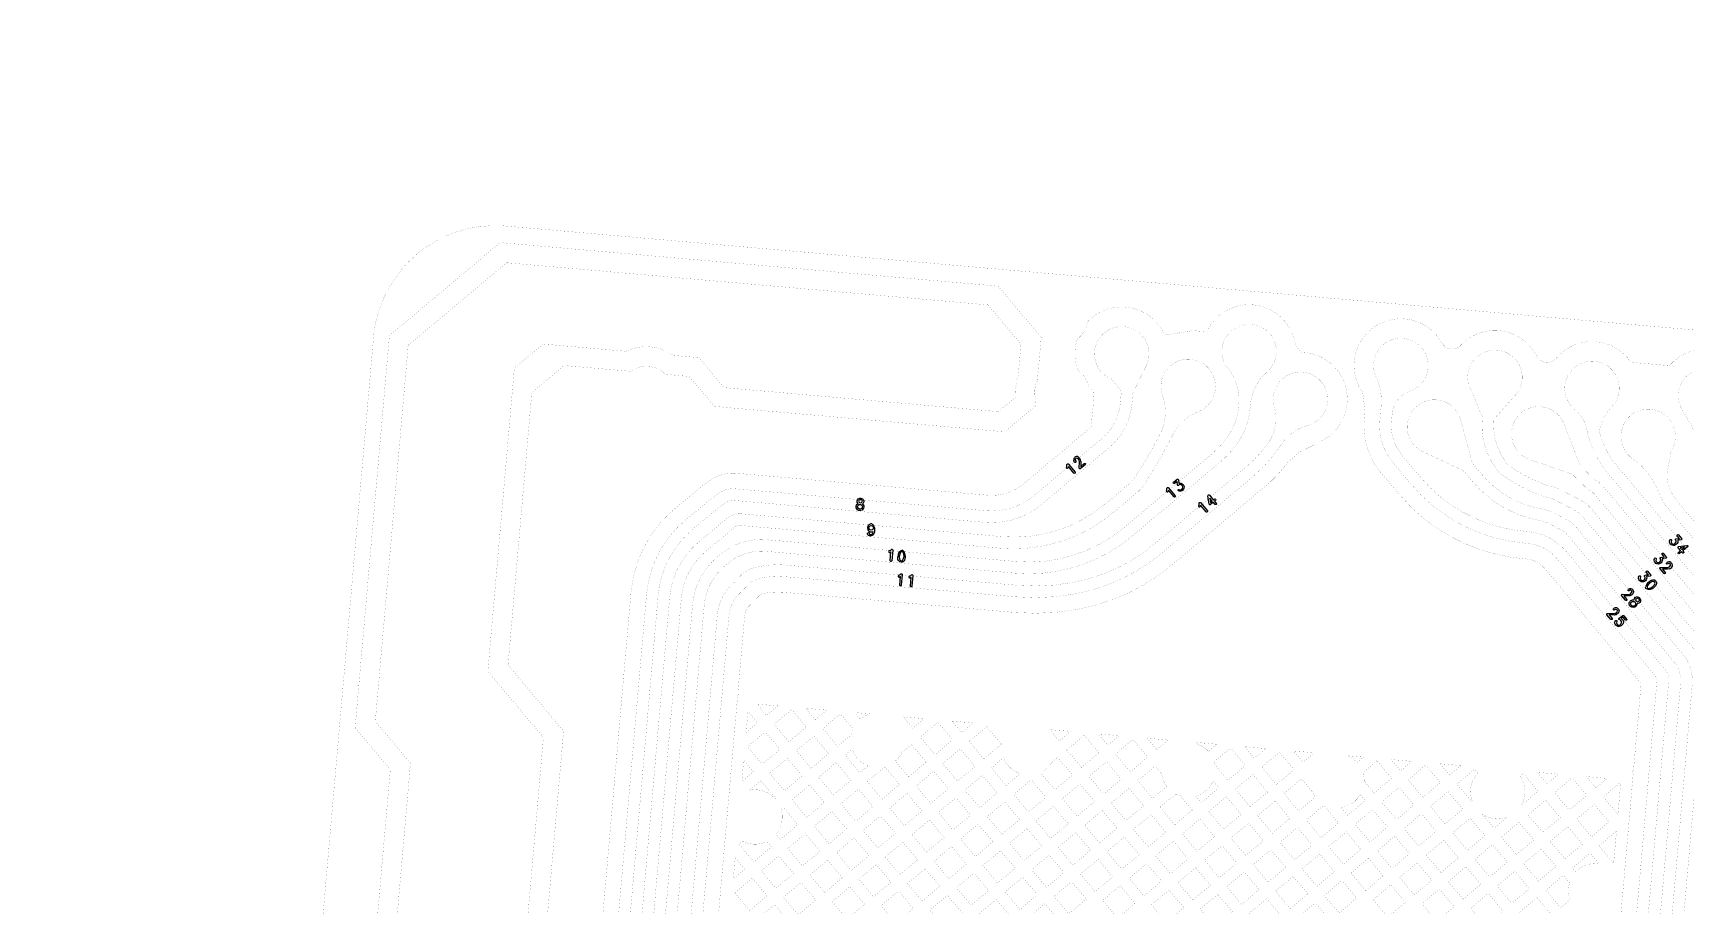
# Model space of a CAD drawing. Extents: x 592 to 965, y 89 to 353.
# Drawn here: x 619.89 to 652.26, y 306.69 to 323.79 of the extents above; entities that cross this region are included whole.
import ezdxf

# ---------------------------------------------------------------- set-up
doc = ezdxf.new("R2010")
doc.units = 0
doc.layers.add('a_area', color=3, linetype='Continuous')

# ---------------------------------------------------------------- blocks, each defined once
blk = doc.blocks.new('PAD_R3')
at = {"layer": 'a_area', "const_width": 0.5}
blk.add_lwpolyline([(0.25, 0, 1), (-0.25, 0, 1)], format="xyb", close=True, dxfattribs=at)

msp = doc.modelspace()

# ---------------------------------------------------------------- linework, layer by layer
at = {"layer": 'a_area'}
for p, q in [((642.938, 314.676), (642.95, 314.592)), ((652.233, 313.715), (652.15, 313.703))]:
    msp.add_line(p, q, dxfattribs=at)
at = {"layer": 'a_area', "const_width": 0.0015}
for points in [[(617.02, 250.475), (617.02, 323.788), (668.585, 323.788), (668.585, 250.475)], [(634.4, 310.247), (634.689, 309.903), (635.033, 310.192), (634.744, 310.536)], [(637.266, 309.997), (637.555, 309.652), (637.899, 309.941), (637.61, 310.285)], [(638.221, 309.913), (638.511, 309.568), (638.855, 309.857), (638.566, 310.202)], [(633.88, 309.811), (634.169, 309.467), (634.514, 309.756), (634.225, 310.1)], [(634.836, 309.728), (635.125, 309.383), (635.469, 309.672), (635.18, 310.017)], [(640.132, 309.746), (640.421, 309.401), (640.766, 309.69), (640.477, 310.035)], [(641.088, 309.662), (641.377, 309.318), (641.721, 309.606), (641.432, 309.951)], [(634.316, 309.292), (634.605, 308.947), (634.95, 309.236), (634.661, 309.581)], [(637.702, 309.477), (637.991, 309.133), (638.335, 309.421), (638.046, 309.766)], [(640.568, 309.226), (640.858, 308.882), (641.202, 309.171), (640.913, 309.515)], [(643.954, 309.411), (644.243, 309.067), (644.588, 309.356), (644.299, 309.7)], [(635.272, 309.208), (635.561, 308.864), (635.905, 309.153), (635.616, 309.497)], [(636.227, 309.125), (636.516, 308.78), (636.86, 309.069), (636.571, 309.414)], [(637.183, 309.041), (637.472, 308.696), (637.816, 308.986), (637.527, 309.33)], [(638.138, 308.957), (638.427, 308.613), (638.771, 308.902), (638.482, 309.246)], [(643.435, 308.975), (643.724, 308.631), (644.068, 308.92), (643.779, 309.264)], [(646.821, 309.16), (647.11, 308.816), (647.454, 309.105), (647.165, 309.449)], [(649.687, 308.91), (649.976, 308.566), (650.32, 308.855), (650.031, 309.199)], [(634.752, 308.772), (635.041, 308.428), (635.385, 308.717), (635.097, 309.061)], [(635.708, 308.689), (635.997, 308.344), (636.341, 308.633), (636.052, 308.978)], [(636.663, 308.605), (636.952, 308.26), (637.297, 308.55), (637.007, 308.894)], [(639.093, 308.874), (639.382, 308.529), (639.727, 308.818), (639.438, 309.163)], [(640.049, 308.79), (640.338, 308.446), (640.682, 308.735), (640.393, 309.079)], [(641.004, 308.706), (641.293, 308.362), (641.638, 308.651), (641.349, 308.995)], [(646.301, 308.724), (646.59, 308.38), (646.935, 308.669), (646.645, 309.013)], [(647.257, 308.641), (647.545, 308.297), (647.89, 308.586), (647.601, 308.93)], [(635.188, 308.253), (635.477, 307.908), (635.822, 308.197), (635.532, 308.542)], [(637.619, 308.521), (637.907, 308.177), (638.252, 308.466), (637.963, 308.811)], [(638.574, 308.438), (638.863, 308.094), (639.207, 308.382), (638.918, 308.727)], [(639.529, 308.354), (639.818, 308.01), (640.163, 308.299), (639.874, 308.643)], [(640.485, 308.271), (640.774, 307.927), (641.118, 308.215), (640.829, 308.56)], [(642.915, 308.539), (643.204, 308.195), (643.549, 308.484), (643.26, 308.829)], [(643.871, 308.456), (644.16, 308.112), (644.504, 308.401), (644.215, 308.745)], [(644.826, 308.372), (645.115, 308.028), (645.459, 308.317), (645.17, 308.661)], [(645.782, 308.289), (646.071, 307.944), (646.415, 308.233), (646.126, 308.577)], [(649.167, 308.474), (649.456, 308.129), (649.801, 308.419), (649.512, 308.763)], [(650.123, 308.39), (650.412, 308.046), (650.756, 308.335), (650.467, 308.68)], [(636.144, 308.169), (636.433, 307.825), (636.777, 308.113), (636.488, 308.458)], [(637.099, 308.085), (637.388, 307.741), (637.732, 308.03), (637.443, 308.374)], [(638.054, 308.002), (638.343, 307.658), (638.688, 307.947), (638.399, 308.291)], [(641.44, 308.187), (641.729, 307.843), (642.074, 308.132), (641.785, 308.476)], [(642.396, 308.103), (642.685, 307.759), (643.029, 308.048), (642.74, 308.392)], [(643.351, 308.02), (643.64, 307.676), (643.985, 307.965), (643.696, 308.309)], [(644.307, 307.937), (644.596, 307.592), (644.94, 307.881), (644.651, 308.225)], [(646.737, 308.205), (647.026, 307.861), (647.37, 308.15), (647.081, 308.494)], [(647.692, 308.122), (647.981, 307.777), (648.326, 308.066), (648.037, 308.411)], [(648.648, 308.038), (648.937, 307.694), (649.281, 307.982), (648.992, 308.327)], [(649.603, 307.954), (649.892, 307.61), (650.237, 307.899), (649.948, 308.243)], [(634.668, 307.817), (634.957, 307.472), (635.302, 307.761), (635.013, 308.106)], [(635.624, 307.733), (635.913, 307.389), (636.258, 307.678), (635.968, 308.022)], [(636.58, 307.65), (636.868, 307.305), (637.213, 307.594), (636.924, 307.938)], [(639.01, 307.919), (639.299, 307.574), (639.643, 307.863), (639.354, 308.207)], [(639.965, 307.835), (640.254, 307.49), (640.599, 307.78), (640.31, 308.124)], [(640.921, 307.751), (641.21, 307.407), (641.554, 307.696), (641.265, 308.04)], [(641.876, 307.668), (642.165, 307.323), (642.51, 307.612), (642.221, 307.957)], [(645.262, 307.853), (645.551, 307.508), (645.895, 307.797), (645.606, 308.142)], [(646.218, 307.769), (646.506, 307.425), (646.85, 307.714), (646.562, 308.058)], [(647.173, 307.685), (647.462, 307.341), (647.806, 307.63), (647.517, 307.975)], [(648.128, 307.602), (648.417, 307.258), (648.762, 307.547), (648.473, 307.891)], [(634.149, 307.381), (634.438, 307.036), (634.782, 307.325), (634.493, 307.67)], [(635.104, 307.297), (635.393, 306.952), (635.738, 307.242), (635.449, 307.586)], [(637.535, 307.566), (637.824, 307.221), (638.168, 307.511), (637.879, 307.855)], [(638.49, 307.482), (638.779, 307.138), (639.124, 307.427), (638.835, 307.772)], [(639.446, 307.399), (639.735, 307.055), (640.079, 307.343), (639.79, 307.688)], [(640.401, 307.315), (640.69, 306.971), (641.035, 307.26), (640.746, 307.604)], [(642.832, 307.584), (643.121, 307.24), (643.465, 307.529), (643.176, 307.873)], [(643.787, 307.5), (644.076, 307.156), (644.421, 307.445), (644.131, 307.79)], [(644.743, 307.417), (645.032, 307.072), (645.376, 307.361), (645.087, 307.706)], [(645.698, 307.333), (645.987, 306.989), (646.331, 307.278), (646.042, 307.622)], [(649.084, 307.519), (649.373, 307.174), (649.717, 307.463), (649.428, 307.807)], [(636.06, 307.213), (636.349, 306.869), (636.693, 307.158), (636.405, 307.503)], [(637.015, 307.13), (637.304, 306.786), (637.649, 307.075), (637.359, 307.419)], [(637.971, 307.046), (638.26, 306.702), (638.604, 306.991), (638.315, 307.335)], [(638.926, 306.963), (639.215, 306.619), (639.56, 306.908), (639.271, 307.252)], [(641.357, 307.232), (641.646, 306.887), (641.99, 307.176), (641.701, 307.521)], [(642.312, 307.148), (642.601, 306.804), (642.945, 307.093), (642.657, 307.437)], [(643.267, 307.065), (643.557, 306.72), (643.901, 307.009), (643.612, 307.353)], [(644.223, 306.981), (644.512, 306.636), (644.857, 306.925), (644.568, 307.27)], [(646.653, 307.25), (646.942, 306.905), (647.287, 307.194), (646.997, 307.538)], [(647.609, 307.166), (647.897, 306.822), (648.242, 307.111), (647.953, 307.455)], [(648.564, 307.083), (648.853, 306.738), (649.198, 307.027), (648.909, 307.372)], [(633.629, 306.945), (633.918, 306.601), (634.263, 306.89), (633.974, 307.234)], [(634.585, 306.861), (634.874, 306.517), (635.218, 306.806), (634.929, 307.15)], [(635.54, 306.777), (635.829, 306.433), (636.174, 306.722), (635.885, 307.067)], [(636.496, 306.694), (636.785, 306.35), (637.129, 306.639), (636.84, 306.983)], [(639.882, 306.88), (640.171, 306.535), (640.515, 306.824), (640.226, 307.168)], [(640.837, 306.796), (641.126, 306.451), (641.471, 306.74), (641.182, 307.085)], [(641.793, 306.712), (642.082, 306.368), (642.426, 306.657), (642.137, 307.001)], [(642.748, 306.629), (643.037, 306.284), (643.381, 306.573), (643.092, 306.918)], [(645.179, 306.897), (645.467, 306.553), (645.812, 306.842), (645.523, 307.186)], [(646.134, 306.814), (646.423, 306.469), (646.767, 306.758), (646.478, 307.103)], [(647.089, 306.73), (647.378, 306.386), (647.722, 306.675), (647.434, 307.019)], [(648.044, 306.646), (648.333, 306.302), (648.678, 306.591), (648.389, 306.936)], [(634.065, 306.425), (634.355, 306.081), (634.699, 306.37), (634.41, 306.714)], [(637.451, 306.611), (637.74, 306.266), (638.085, 306.555), (637.796, 306.899)], [(638.407, 306.527), (638.695, 306.183), (639.04, 306.472), (638.751, 306.816)], [(639.362, 306.444), (639.651, 306.099), (639.996, 306.388), (639.707, 306.733)], [(643.704, 306.545), (643.993, 306.2), (644.337, 306.489), (644.048, 306.834)], [(644.659, 306.461), (644.948, 306.117), (645.292, 306.406), (645.004, 306.75)], [(649, 306.563), (649.289, 306.218), (649.634, 306.507), (649.345, 306.852)]]:
    msp.add_lwpolyline(points, close=True, dxfattribs=at)
for points in [[(620.663, 250.475), (626.564, 317.92, -0.395559), (629.092, 320.013), (638.8, 319.164), (638.8, 319.164), (643.789, 318.728), (643.789, 318.728), (663.818, 316.975, -0.414214), (665.986, 314.392), (660.395, 250.475)], [(638.808, 318.81), (638.79, 318.831), (629.038, 319.684), (626.867, 317.863), (626.195, 310.181), (626.874, 309.372, -0.201917), (626.883, 309.344), (621.734, 250.475), (620.663, 250.475)], [(622.118, 250.475), (627.279, 309.481, -0.018574), (627.278, 309.486), (626.601, 310.293, -0.201913), (626.592, 310.321), (627.233, 317.656, -0.202026), (627.247, 317.682), (629.15, 319.279, -0.201913), (629.179, 319.288), (638.589, 318.464), (638.589, 318.461, -0.09294), (638.6, 318.452), (639.227, 317.705, -0.201907), (639.236, 317.677), (639.184, 317.086, -0.102055), (639.18, 317.071, 0.023786), (639.154, 316.988, -0.079842), (639.126, 316.821, 0.040013), (639.127, 316.675, -0.246953), (639.113, 316.642), (638.805, 316.383, -0.202015), (638.777, 316.374), (633.422, 316.843), (633.422, 316.846, -0.092957), (633.412, 316.855), (632.93, 317.43), (632.429, 317.474), (632.429, 317.475, -0.113322), (632.414, 317.484, 0.268442), (631.498, 317.555), (629.876, 317.697), (629.314, 317.226), (628.795, 311.286), (629.873, 310.001, -0.202037), (629.882, 309.973), (624.678, 250.475)], [(625.061, 250.475), (630.278, 310.113), (629.2, 311.398, -0.201939), (629.191, 311.426), (629.655, 316.731, -0.201958), (629.669, 316.757), (630.275, 317.266, -0.201907), (630.304, 317.275), (631.586, 317.163, -0.366929), (632.274, 317.103), (632.722, 317.064, -0.201981), (632.749, 317.05), (633.231, 316.475), (638.917, 315.978), (639.515, 316.479), (639.526, 316.611, -0.180131), (639.559, 316.982), (639.633, 317.827), (638.808, 318.81)], [(628.41, 250.475), (633.685, 310.783, -0.117662), (633.702, 310.833, -0.208107), (633.692, 310.862), (633.822, 312.343, -0.132494), (633.897, 312.545), (634.128, 312.785, -0.139539), (634.146, 312.796, -0.088195), (634.585, 312.835), (639.092, 312.441, 0.070427), (640.367, 312.505, 0.129284), (642.193, 313.368), (644.121, 314.995, 0.030463), (644.392, 315.287, -0.059984), (644.403, 315.302, -0.060754), (644.415, 315.315, 0.007586), (644.476, 315.393, -0.060787), (644.483, 315.4), (644.695, 315.578, -0.112058), (644.71, 315.587, -0.093869), (644.736, 315.599), (645.115, 315.792, 0.778885), (644.744, 317.535, -0.216065), (644.716, 317.549), (644.623, 317.66, -0.143729), (644.614, 317.679, 0.343086), (643.804, 318.463, 0.313719), (642.884, 317.96, -0.127151), (642.872, 317.946), (642.871, 317.937), (642.609, 317.96), (642.604, 317.959), (642.084, 317.875, -0.438835), (642.037, 317.909, -0.036951), (642.031, 317.918, 0.517858), (640.548, 318.14, -0.195431), (640.341, 317.796, 0.17077), (640.35, 317.187, -0.192273), (640.564, 316.855, 0.030872), (640.649, 316.78, -0.258056), (640.664, 316.746), (640.646, 316.538), (640.651, 316.52, -0.093255), (640.652, 316.506), (640.612, 316.083, -0.200795), (640.598, 316.057), (639.293, 314.962, -0.198876), (638.577, 314.736), (633.659, 315.166, 0.156064), (633.196, 315.058), (633.016, 314.934), (632.507, 314.513, 0.205764), (631.598, 312.821), (626.144, 250.475)], [(641.016, 317.009, -2.682014), (641.675, 317.242)], [(643.302, 317.203, -2.412554), (644.055, 317.147)], [(653.392, 317.218, 0.485394), (651.952, 317.287, -0.100664), (651.94, 317.278), (651.94, 317.273), (651.184, 317.339), (651.184, 317.343, -0.096037), (651.174, 317.353, 0.494316), (649.717, 317.416, -0.536401), (649.338, 317.461, 0.521245), (647.849, 317.671, -0.498576), (647.486, 317.711, 1.059864), (645.926, 316.75, -0.124329), (645.933, 316.732), (645.977, 316.38), (645.958, 316.165, 0.204874), (646.348, 315.107), (646.643, 314.756, 0.203546), (649.135, 313.487, -0.198363), (649.501, 313.295), (651.374, 311.064, -0.202151), (651.383, 311.036), (651.236, 309.362, -0.201997), (651.222, 309.336), (651.212, 309.327, -0.157413), (651.227, 309.258), (649.032, 284.155, -0.224527)], [(646.194, 317.051, -2.587456), (646.856, 316.773)], [(642.014, 316.679, -2.382579), (642.711, 316.372)], [(648.07, 316.76, -2.106777), (648.891, 316.661)], [(650.096, 316.406, -2.723235), (650.785, 316.439)], [(641.675, 317.242), (641.429, 316.731), (641.411, 316.523, -0.197511), (640.96, 315.663), (639.636, 314.552, -0.199362), (638.526, 314.204), (633.618, 314.633, 0.165107), (633.465, 314.596, 0.034739), (633.252, 314.441), (632.801, 314.062, 0.199687), (632.13, 312.767), (626.68, 250.475), (626.451, 250.475)], [(626.451, 250.475), (631.904, 312.801, -0.198159), (632.655, 314.238), (633.106, 314.617, -0.035183), (633.348, 314.792, -0.161701), (633.639, 314.861), (638.554, 314.431, 0.19807), (639.49, 314.728), (640.814, 315.839, 0.200241), (641.185, 316.557), (641.203, 316.764), (641.016, 317.009)], [(627.37, 250.475), (632.805, 312.601, -0.197973), (633.285, 313.522), (633.354, 313.58, -0.200605), (634.263, 313.863), (639.139, 313.437, 0.198796), (641.26, 314.105), (642.966, 315.536, 0.060629), (643.281, 315.873, 0.136739), (643.498, 316.458), (643.506, 316.55, 0.188659), (643.302, 317.203)], [(644.055, 317.147, 0.196952), (643.732, 316.512), (643.725, 316.43, -0.135947), (643.463, 315.735, -0.060592), (643.11, 315.359), (641.408, 313.93, -0.198926), (639.119, 313.209), (634.228, 313.637, 0.196864), (633.502, 313.405), (633.433, 313.348, 0.19981), (633.032, 312.573), (627.6, 250.475), (627.37, 250.475)], [(644.199, 316.465, -2.490219), (644.839, 316.098)], [(644.978, 250.475), (647.662, 281.162, -0.084552), (647.862, 281.924, 0.012808), (647.905, 282.023, -0.038887), (648.178, 282.582, 0.005339), (648.197, 282.617, -0.07215), (648.588, 283.159, 0.012405), (648.628, 283.203, -0.023497), (648.891, 283.473, -0.022352), (649.074, 283.63, 0.199572), (649.337, 284.14), (651.695, 311.103, 0.208816), (651.666, 311.191), (649.733, 313.495, 0.198841), (649.156, 313.792), (649.098, 313.797, -0.199255), (646.874, 314.956), (646.522, 315.376, -0.19862), (646.267, 316.198), (646.292, 316.486, 0.129621), (646.194, 317.051)], [(652.2, 316.391, -2.07823), (653.031, 316.316)], [(626.91, 250.475), (632.357, 312.742, -0.198911), (632.911, 313.805), (633.473, 314.277, -0.201718), (633.773, 314.37), (638.857, 313.925, 0.198516), (640.893, 314.568), (641.35, 314.952, 0.075788), (641.478, 315.097, 0.023686), (641.978, 315.963, 0.189405), (642.014, 316.679)], [(646.856, 316.773, 0.290904), (646.508, 316.33), (646.494, 316.171, 0.199266), (646.704, 315.515), (647.055, 315.096, 0.204199), (649.185, 314.019, -0.199), (649.914, 313.635), (651.848, 311.33, -0.193621), (651.923, 311.084), (649.564, 284.112, -0.198807), (649.216, 283.451, 0.02291), (649.044, 283.304, 0.023375), (648.798, 283.05, -0.010452), (648.758, 283.007, -0.021844), (648.752, 282.999, 0.07279), (648.397, 282.506, -0.004286), (648.379, 282.474, -0.015414), (648.376, 282.468, 0.0088), (648.344, 282.412, 0.035221), (648.115, 281.934, -0.011559), (648.073, 281.834, -0.011366), (648.071, 281.83, 0.085245), (647.89, 281.136), (645.207, 250.475)], [(645.895, 250.475), (648.55, 280.818, -0.109032), (648.95, 282.087, 0.010597), (649.008, 282.193, -0.078141), (649.269, 282.545, 0.016369), (649.322, 282.602, -0.02685), (649.555, 282.837, -0.016985), (649.561, 282.842, -0.025684), (649.569, 282.85), (649.88, 283.111, 0.20615), (650.229, 283.766), (652.613, 311.01, 0.197996), (652.369, 311.779), (650.23, 314.327, 0.098156), (650.087, 314.439), (649.716, 314.632, 0.068059), (649.532, 314.697, -0.042429), (649.382, 314.742, -0.064205), (648.626, 315.156, -0.072703), (648.602, 315.179, -0.20304), (648.275, 316.259), (648.072, 316.75, -0.065162), (648.07, 316.76)], [(648.891, 316.661), (648.502, 316.229), (648.5, 316.207, 0.195261), (648.772, 315.332, 0.063752), (649.474, 314.951, 0.039475), (649.579, 314.921, -0.070657), (649.829, 314.831), (650.202, 314.637, -0.097932), (650.411, 314.466), (652.544, 311.926, -0.199708), (652.84, 310.983), (650.456, 283.738, -0.20408), (650.023, 282.932, -0.008932), (649.986, 282.901), (649.709, 282.668, 0.027043), (649.492, 282.448, -0.016228), (649.429, 282.382, 0.079015), (649.208, 282.082, -0.010538), (649.145, 281.969, 0.109157), (648.777, 280.792), (646.125, 250.475), (645.895, 250.475)], [(642.711, 316.372, 0.194046), (642.183, 315.863, -0.023804), (641.671, 314.974, -0.075302), (641.498, 314.778), (641.038, 314.392, -0.199149), (638.829, 313.698), (633.746, 314.143, 0.19143), (633.621, 314.103), (633.057, 313.629, 0.198708), (632.585, 312.722), (627.14, 250.475), (626.91, 250.475)], [(627.873, 250.475), (633.289, 312.388, -0.197103), (633.619, 313.026), (633.75, 313.163, -0.135322), (633.998, 313.311, -0.089467), (634.632, 313.367), (639.154, 312.972, 0.069841), (640.27, 313.03, 0.129169), (641.849, 313.777), (643.635, 315.276, 0.065317), (644.113, 315.804, 0.195732), (644.199, 316.465)], [(647.138, 315.575, -1.686766), (647.859, 316.173)], [(650.785, 316.439, 0.152813), (650.565, 315.971, 0.109083), (650.908, 315.313), (653.263, 312.506, -0.198709), (653.754, 310.937), (651.344, 283.4, -0.197794), (650.831, 282.415), (650.374, 282.031, 0.187952), (649.68, 280.621), (647.043, 250.475), (646.813, 250.475)], [(646.813, 250.475), (649.453, 280.648, -0.187862), (650.225, 282.205), (650.686, 282.591, 0.198733), (651.117, 283.428), (653.527, 310.965, 0.198995), (653.081, 312.367), (650.733, 315.166, -0.136963), (650.3, 316.12, 0.102803), (650.096, 316.406)], [(647.775, 250.475), (650.383, 280.279, -0.080303), (650.661, 281.15, -0.101179), (651.042, 281.63), (651.598, 282.096, 0.19889), (651.984, 282.838), (654.441, 310.922, 0.198949), (653.487, 313.946), (652.728, 314.85, -0.197124), (652.451, 315.739), (652.468, 315.926), (652.2, 316.391)], [(649.233, 315.424, -1.683724), (649.889, 316.093)], [(651.212, 315.454, -2.312743), (651.974, 315.607)], [(644.839, 316.098, 0.200494), (644.303, 315.676, -0.065777), (643.781, 315.1), (641.996, 313.602, -0.129622), (640.306, 312.804, -0.070329), (639.118, 312.746), (634.607, 313.14, 0.088615), (634.059, 313.091, 0.134512), (633.915, 313.005), (633.77, 312.854, 0.198337), (633.517, 312.368), (628.103, 250.475), (627.873, 250.475)], [(647.859, 316.173), (648.076, 315.366), (648.259, 315.147, 0.176584), (649.453, 314.462, -0.076575), (649.699, 314.377), (649.922, 314.26, -0.09694), (650.131, 314.089), (652.198, 311.626, -0.197172), (652.385, 311.027), (650.008, 283.855, -0.197236), (649.693, 283.253), (649.38, 282.99, 0.025707), (649.141, 282.746, -0.011878), (649.08, 282.681, 0.073262), (648.801, 282.292, -0.005457), (648.774, 282.243, -0.008932), (648.772, 282.24, 0.003941), (648.746, 282.195, -0.012535), (648.744, 282.19, 0.10827), (648.322, 280.835), (645.666, 250.475), (645.437, 250.475)], [(649.889, 316.093), (650.19, 315.312), (650.458, 315.054, -0.092273), (650.655, 314.892), (652.912, 312.203, -0.199974), (653.298, 310.97), (650.912, 283.702, -0.199007), (650.337, 282.599), (650.081, 282.383, 0.199597), (649.232, 280.748), (646.584, 250.475), (646.354, 250.475)], [(645.437, 250.475), (648.095, 280.862, -0.112199), (648.576, 282.357, 0.005587), (648.601, 282.404, -0.072468), (648.917, 282.841, 0.011717), (648.969, 282.897, -0.026264), (649.231, 283.164), (649.545, 283.427, 0.200481), (649.781, 283.883), (652.157, 311.046, 0.201044), (652.016, 311.487), (649.95, 313.949, 0.097155), (649.807, 314.062), (649.592, 314.175, 0.079893), (649.404, 314.238, -0.176615), (648.078, 315.007), (647.902, 315.217, -0.058168), (647.887, 315.225), (647.138, 315.575)], [(646.354, 250.475), (649.006, 280.781, -0.198353), (649.935, 282.559), (650.191, 282.774, 0.198773), (650.684, 283.722), (653.071, 311.003, 0.197779), (652.736, 312.056), (650.48, 314.745, 0.096077), (650.342, 314.857, -0.081539), (650.311, 314.878), (650.033, 315.146, -0.030411), (650.025, 315.15), (649.233, 315.424)], [(651.974, 315.607), (651.89, 315.152, 0.105844), (651.92, 314.934, 0.005634), (651.969, 314.811, -0.017036), (651.972, 314.804, 0.07336), (652.07, 314.645), (653.617, 312.802, -0.198905), (654.211, 310.919), (651.77, 283.023, -0.197467), (651.333, 282.189), (650.78, 281.725, 0.069661), (650.649, 281.58, 0.127399), (650.133, 280.116), (647.54, 250.475), (647.31, 250.475)], [(647.31, 250.475), (649.907, 280.15, -0.126349), (650.459, 281.708, -0.07042), (650.635, 281.901), (651.188, 282.366, 0.200191), (651.544, 283.057), (653.983, 310.939, 0.198914), (653.442, 312.655), (651.895, 314.498, -0.078654), (651.755, 314.731, -0.003286), (651.725, 314.805, -0.023773), (651.722, 314.811, 0.147236), (651.212, 315.454)], [(635.977, 310.478), (636.088, 310.345, -0.106949), (636.288, 310.451)], [(642.665, 309.893), (642.695, 309.858, -0.121593), (642.908, 309.717), (643.074, 309.857)], [(645.64, 309.632, -0.104329), (645.819, 309.504), (645.941, 309.606)], [(649.014, 309.231, -0.152406), (649.109, 308.927, -0.129195), (649.04, 308.665)], [(648.753, 308.424, -0.085057), (648.575, 308.394, -0.155992), (648.266, 308.493)], [(650.039, 307.435), (650.105, 307.356, -0.205898), (650.492, 307.523, -0.029952), (650.555, 307.519)]]:
    msp.add_lwpolyline(points, format="xyb", dxfattribs=at)
for points in [[(638.808, 318.81), (638.808, 318.81)], [(633.854, 310.088), (634.078, 310.276), (633.89, 310.5)], [(633.89, 310.5), (633.854, 310.088)], [(634.066, 310.645), (634.253, 310.423), (634.475, 310.609)], [(634.475, 310.609), (634.066, 310.645)], [(635.021, 310.561), (635.208, 310.339), (635.431, 310.526)], [(635.431, 310.526), (635.021, 310.561)], [(636.288, 310.451), (635.977, 310.478)], [(636.933, 310.394), (637.119, 310.172), (637.342, 310.358)], [(637.342, 310.358), (636.933, 310.394)], [(637.888, 310.311), (638.075, 310.088), (638.297, 310.275)], [(638.297, 310.275), (637.888, 310.311)], [(639.799, 310.143), (639.985, 309.921), (640.208, 310.108)], [(640.208, 310.108), (639.799, 310.143)], [(640.754, 310.06), (640.941, 309.837), (641.164, 310.024)], [(641.164, 310.024), (640.754, 310.06)], [(641.709, 309.976), (641.896, 309.753), (642.119, 309.94)], [(642.119, 309.94), (641.709, 309.976)], [(643.074, 309.857), (642.665, 309.893)], [(633.77, 309.132), (633.994, 309.32), (633.806, 309.544)], [(633.806, 309.544), (633.77, 309.132)], [(643.621, 309.809), (643.807, 309.586), (644.03, 309.773)], [(644.03, 309.773), (643.621, 309.809)], [(644.576, 309.725), (644.763, 309.503), (644.986, 309.69)], [(644.986, 309.69), (644.576, 309.725)], [(645.941, 309.606), (645.64, 309.632)], [(646.487, 309.558), (646.674, 309.336), (646.896, 309.522)], [(646.896, 309.522), (646.487, 309.558)], [(647.442, 309.475), (647.629, 309.252), (647.852, 309.439)], [(647.852, 309.439), (647.442, 309.475)], [(649.04, 308.665), (649.365, 308.938), (649.076, 309.282), (649.014, 309.231)], [(649.353, 309.307), (649.54, 309.085), (649.763, 309.272)], [(649.763, 309.272), (649.353, 309.307)], [(650.309, 309.224), (650.495, 309.002), (650.718, 309.188)], [(650.718, 309.188), (650.309, 309.224)], [(650.985, 309.114), (650.642, 308.826)], [(650.93, 308.484), (650.985, 309.114)], [(650.642, 308.826), (650.93, 308.484)], [(648.266, 308.493), (648.501, 308.213), (648.753, 308.424)], [(650.902, 308.158), (650.559, 307.871)], [(650.846, 307.528), (650.902, 308.158)], [(633.603, 307.221), (633.827, 307.409), (633.639, 307.633)], [(633.639, 307.633), (633.603, 307.221)], [(650.555, 307.519), (650.384, 307.724), (650.039, 307.435)], [(650.559, 307.871), (650.846, 307.528)]]:
    msp.add_lwpolyline(points, dxfattribs=at)
at = {"layer": 'a_area'}
for points in [[(640.136, 315.3), (640.136, 315.337, -0.69987), (640.163, 315.347), (640.298, 315.186, -1), (640.275, 315.167), (640.166, 315.296)], [(640.325, 315.463, 0.570668), (640.31, 315.405, -1.534258), (640.277, 315.399), (640.271, 315.419, -0.080538), (640.271, 315.424)], [(640.41, 315.3), (640.477, 315.356, -1), (640.496, 315.333), (640.404, 315.256, -0.644301), (640.38, 315.267), (640.381, 315.398, 0.340847), (640.325, 315.463)], [(640.166, 315.296, -0.073018), (640.165, 315.292), (640.158, 315.274)], [(642.224, 314.988), (642.296, 315.048, -0.597469), (642.32, 315.038), (642.329, 314.971, -1.206958), (642.342, 314.812)], [(642.096, 314.837), (642.097, 314.874, -0.69987), (642.123, 314.884), (642.258, 314.723, -1), (642.235, 314.704), (642.126, 314.833)], [(642.126, 314.833, -0.073018), (642.125, 314.829), (642.119, 314.811)], [(642.294, 315.007), (642.243, 314.965, -1), (642.224, 314.988)], [(642.406, 314.896, 0.372685), (642.344, 314.945), (642.327, 314.931, -0.597469), (642.303, 314.941), (642.294, 315.007)], [(642.342, 314.812), (642.323, 314.821, -1), (642.336, 314.848, 0.637954), (642.406, 314.896)], [(636.008, 314.497, -0.2745), (636.047, 314.576, -0.487131), (636.05, 314.667)], [(636.05, 314.667, -0.463415), (636.161, 314.623, -0.322249), (636.132, 314.568, -1.371829), (636.009, 314.49)], [(636.127, 314.635, 0.263669), (636.064, 314.64), (636.058, 314.629), (636.057, 314.616)], [(636.057, 314.616), (636.061, 314.603), (636.072, 314.595), (636.091, 314.588), (636.111, 314.592, 0.425531), (636.127, 314.635)], [(642.726, 314.543), (642.726, 314.58, -0.69987), (642.753, 314.59), (642.888, 314.429, -1), (642.865, 314.409), (642.756, 314.539)], [(642.756, 314.539, -0.073018), (642.755, 314.535), (642.748, 314.517)], [(636.315, 314.176, -0.335972), (636.356, 313.984, -0.572235), (636.239, 313.961), (636.233, 313.981)], [(636.233, 313.981, -1.487558), (636.266, 313.976, 0.776046), (636.336, 314.026)], [(652.136, 313.89), (652.093, 313.942, -1), (652.116, 313.961), (652.177, 313.889, -0.60093), (652.167, 313.864), (652.1, 313.856, -1.033769), (651.937, 313.818)], [(651.939, 313.838, -0.078512), (651.94, 313.843), (651.95, 313.862, -1), (651.977, 313.848, 0.637966), (652.024, 313.778)], [(652.024, 313.778, 0.372994), (652.073, 313.841), (652.06, 313.857, -0.60093), (652.069, 313.882), (652.136, 313.89)], [(636.69, 313.624, -0.068251), (636.687, 313.621), (636.669, 313.613)], [(636.672, 313.647), (636.698, 313.673, -0.702059), (636.724, 313.661), (636.705, 313.452, -1), (636.675, 313.455), (636.69, 313.624)], [(636.958, 313.463, -0.742609), (636.828, 313.479), (636.824, 313.53)], [(636.931, 313.621, 0.507078), (636.869, 313.603), (636.857, 313.558), (636.854, 313.531)], [(636.854, 313.531), (636.858, 313.484, 0.507499), (636.917, 313.456)], [(651.836, 313.527), (651.793, 313.578, -1), (651.816, 313.597), (651.876, 313.525, -0.597648), (651.866, 313.5), (651.799, 313.492, -1.033502), (651.637, 313.454)], [(651.638, 313.474, -0.080772), (651.64, 313.479), (651.649, 313.498, -1), (651.676, 313.485, 0.637837), (651.724, 313.415)], [(651.724, 313.415, 0.37295), (651.773, 313.477), (651.759, 313.494, -0.597648), (651.769, 313.518), (651.836, 313.527)], [(651.964, 313.374, 0.569223), (651.905, 313.39, -1), (651.886, 313.413)], [(636.877, 313.144, -0.068251), (636.874, 313.142), (636.856, 313.133)], [(636.859, 313.168), (636.885, 313.193, -0.702059), (636.911, 313.181), (636.892, 312.972, -1), (636.863, 312.975), (636.877, 313.144)], [(637.087, 313.125, -0.068164), (637.083, 313.123), (637.065, 313.115)], [(637.068, 313.149), (637.095, 313.175, -0.702059), (637.12, 313.163), (637.102, 312.954, -1), (637.072, 312.957), (637.087, 313.125)], [(651.528, 313.177), (651.485, 313.228, -1), (651.508, 313.248), (651.569, 313.176, -0.597469), (651.559, 313.151), (651.492, 313.142, -1.034496), (651.33, 313.105)], [(651.331, 313.125, -0.080772), (651.333, 313.129), (651.342, 313.149, -1), (651.369, 313.135, 0.637921), (651.417, 313.065)], [(651.417, 313.065, 0.372795), (651.466, 313.128), (651.452, 313.144, -0.597469), (651.462, 313.169), (651.528, 313.177)], [(651.637, 313.077, -0.517025), (651.673, 312.969), (651.641, 312.931, -0.39651), (651.479, 312.911), (651.47, 312.937)], [(651.756, 313.295, -0.644301), (651.767, 313.32), (651.898, 313.318, 0.340847), (651.964, 313.374)], [(651.8, 313.289), (651.856, 313.223, -1), (651.833, 313.203), (651.756, 313.295)], [(650.999, 312.77, -0.644301), (651.011, 312.794), (651.141, 312.793, 0.34187), (651.207, 312.849)], [(651.043, 312.764), (651.099, 312.697, -1), (651.076, 312.678), (650.999, 312.77)], [(651.236, 312.858, -0.420425), (651.142, 312.763), (651.043, 312.764)], [(651.207, 312.849, 0.568845), (651.148, 312.864, -1), (651.129, 312.887)], [(651.149, 312.614, -0.453579), (651.25, 312.684, -0.4853), (651.317, 312.747)], [(651.317, 312.747, -0.46302), (651.364, 312.637, -0.32195), (651.305, 312.619, -0.996886), (651.15, 312.607, -0.12631), (651.149, 312.614)], [(651.658, 313.012, 0.506528), (651.601, 313.044), (651.561, 313.02), (651.54, 313.003), (651.509, 312.967, 0.506904), (651.531, 312.905)], [(650.715, 312.395, -0.644301), (650.727, 312.42), (650.857, 312.418, 0.34187), (650.923, 312.474)], [(650.952, 312.483, -0.420425), (650.858, 312.388), (650.759, 312.389)], [(650.923, 312.474, 0.568845), (650.864, 312.49, -1), (650.845, 312.513)], [(650.759, 312.389), (650.815, 312.323, -1), (650.792, 312.303), (650.715, 312.395)], [(651.013, 312.195, -0.642794), (650.866, 312.232, -0.325773), (650.868, 312.252)], [(650.868, 312.252, -0.080646), (650.869, 312.257), (650.879, 312.276, -1), (650.906, 312.263, 0.637954), (650.953, 312.193)], [(650.953, 312.193, 0.818726), (650.959, 312.3, -0.736035), (650.951, 312.327), (651.025, 312.378, -0.38762), (651.045, 312.375), (651.1, 312.31, -1), (651.077, 312.29), (651.031, 312.346), (650.993, 312.32, -0.523316), (651.013, 312.195)]]:
    msp.add_lwpolyline(points, format="xyb", dxfattribs=at)
for points in [[(642.9, 314.724, -0.762518), (642.927, 314.736), (643.007, 314.64), (643.028, 314.658, -1), (643.048, 314.635), (643.026, 314.617), (643.062, 314.575, -1), (643.039, 314.556), (643.003, 314.598), (642.949, 314.552, -0.590685), (642.925, 314.562)], [(652.11, 313.704, -0.59333), (652.119, 313.728), (652.282, 313.753, -0.765707), (652.293, 313.726), (652.198, 313.646), (652.216, 313.625, -1), (652.193, 313.605), (652.175, 313.627), (652.133, 313.591, -1), (652.113, 313.614), (652.155, 313.65)]]:
    msp.add_lwpolyline(points, format="xyb", close=True, dxfattribs=at)
for points in [[(642.95, 314.592), (642.984, 314.621), (642.938, 314.676)], [(652.15, 313.703), (652.178, 313.669), (652.233, 313.715)], [(651.935, 313.295), (651.899, 313.288), (651.8, 313.289)]]:
    msp.add_lwpolyline(points, dxfattribs=at)
at = {"layer": 'a_area', "const_width": 0.0015}
for points in [[(635.355, 310.163), (635.644, 309.819), (635.909, 310.041, -0.057832), (635.947, 310.158), (635.7, 310.453)], [(636.774, 309.528), (637.036, 309.216), (637.38, 309.505), (637.091, 309.85), (636.908, 309.696, -0.101946)], [(635.791, 309.644), (636.08, 309.3), (636.244, 309.438, -0.221553), (635.929, 309.76)], [(638.658, 309.393), (638.946, 309.049), (639.223, 309.281, -0.222345), (638.896, 309.593)], [(639.618, 309.304), (639.902, 308.965), (640.246, 309.254), (639.957, 309.599), (639.846, 309.505, -0.145347)], [(643.025, 309.517, -0.036301), (643.043, 309.442), (643.288, 309.151), (643.632, 309.439), (643.343, 309.784)], [(645.935, 309.303, -0.075625), (645.959, 309.144, -0.005905), (645.959, 309.132), (646.154, 308.899), (646.499, 309.189), (646.209, 309.533)], [(641.524, 309.142), (641.813, 308.798), (642.092, 309.033, -0.131936), (641.988, 309.289), (641.868, 309.431)], [(647.776, 309.077), (648.065, 308.733), (648.076, 308.742, -0.089255), (648.042, 308.927, -0.188842), (648.184, 309.29), (648.12, 309.366)], [(633.913, 308.954, -0.053398), (634.026, 308.966, -0.210818), (634.42, 308.792), (634.43, 308.8), (634.141, 309.145)], [(641.96, 308.623), (642.249, 308.279), (642.593, 308.568), (642.36, 308.845, -0.046485), (642.269, 308.883)], [(642.662, 308.841), (642.768, 308.714), (643.113, 309.004), (643.003, 309.135, -0.221188)], [(644.39, 308.892), (644.679, 308.548), (645.003, 308.819, -0.070412), (644.929, 308.949), (644.735, 309.181)], [(645.506, 308.617), (645.635, 308.464), (645.979, 308.752), (645.882, 308.868, -0.222329)], [(634.437, 308.092), (634.521, 307.992), (634.866, 308.281), (634.577, 308.625), (634.536, 308.591, -0.075351), (634.56, 308.433, -0.174791)], [(633.713, 307.9), (634.002, 307.556), (634.346, 307.845), (634.257, 307.951, -0.112091), (634.026, 307.899, -0.119398), (633.782, 307.958)], [(649.52, 306.999), (649.809, 306.654), (649.991, 306.807, -0.087621), (649.958, 306.99, -0.075005), (649.982, 307.147), (649.864, 307.288)]]:
    msp.add_lwpolyline(points, format="xyb", close=True, dxfattribs=at)
at = {"layer": 'a_area'}
for centre, radius in [((636.084, 314.51), 0.0461), ((636.303, 314.096), 0.0451), ((651.227, 312.608), 0.0473), ((651.314, 312.682), 0.0354)]:
    msp.add_circle(centre, radius, dxfattribs=at)
for centre, radius, start, end in [((640.336, 315.43), 0.0661, 75.034, 184.9677), ((640.23, 315.353), 0.187, 343.5594, 48.8823), ((640.141, 315.282), 0.0189, 106.871, 333.6585), ((642.102, 314.819), 0.0189, 106.871, 333.6585), ((636.023, 314.495), 0.015, 173.6417, 198.2214), ((642.731, 314.525), 0.0189, 106.871, 333.6585), ((636.309, 314.099), 0.0764, 86.0548, 184.5697), ((636.303, 314.087), 0.07, 175.0953, 298.3838), ((651.952, 313.827), 0.0171, 139.2993, 212.1983), ((636.663, 313.631), 0.0189, 61.8551, 288.6567), ((636.944, 313.542), 0.12, 101.9205, 185.9186), ((636.784, 313.551), 0.164, 324.5245, 25.4741), ((636.806, 313.535), 0.168, 334.6547, 47.9139), ((651.651, 313.463), 0.0171, 139.6194, 211.734), ((651.93, 313.362), 0.0674, 274.3065, 131.3924), ((636.85, 313.151), 0.0189, 61.8551, 288.6567), ((637.059, 313.133), 0.0189, 61.8318, 288.6553), ((651.344, 313.114), 0.0171, 139.6109, 211.7458), ((651.656, 312.885), 0.193, 95.6178, 164.2366), ((651.173, 312.838), 0.0656, 17.0522, 132.2082), ((651.504, 313.067), 0.164, 279.5358, 340.4839), ((650.889, 312.464), 0.0656, 17.0522, 132.2082)]:
    msp.add_arc(centre, radius, start, end, dxfattribs=at)

# ---------------------------------------------------------------- block references
at = {"layer": 'a_area', "xscale": 0.0015, "yscale": 0.0015, "zscale": 1.5}
for p in [(638.808, 318.81), (638.808, 318.81), (638.808, 318.81), (638.808, 318.81), (641.016, 317.009), (641.016, 317.009), (641.675, 317.242), (641.675, 317.242), (643.302, 317.203), (643.302, 317.203), (644.055, 317.147), (644.055, 317.147), (646.194, 317.051), (646.194, 317.051), (642.014, 316.679), (642.014, 316.679), (646.856, 316.773), (646.856, 316.773), (648.07, 316.76), (648.07, 316.76), (648.891, 316.661), (648.891, 316.661), (642.711, 316.372), (642.711, 316.372), (644.199, 316.465), (644.199, 316.465), (650.096, 316.406), (650.096, 316.406), (650.785, 316.439), (650.785, 316.439), (652.2, 316.391), (652.2, 316.391), (644.839, 316.098), (644.839, 316.098), (647.859, 316.173), (647.859, 316.173), (649.889, 316.093), (649.889, 316.093), (647.138, 315.575), (647.138, 315.575), (649.233, 315.424), (649.233, 315.424), (651.212, 315.454), (651.212, 315.454), (651.974, 315.607), (651.974, 315.607), (633.89, 310.5), (633.89, 310.5), (634.066, 310.645), (634.066, 310.645), (634.475, 310.609), (634.475, 310.609), (635.021, 310.561), (635.021, 310.561), (635.431, 310.526), (635.431, 310.526), (635.977, 310.478), (635.977, 310.478), (636.288, 310.451), (636.288, 310.451), (636.933, 310.394), (636.933, 310.394), (637.342, 310.358), (637.342, 310.358), (637.888, 310.311), (637.888, 310.311), (638.297, 310.275), (638.297, 310.275), (633.854, 310.088), (633.854, 310.088), (639.799, 310.143), (639.799, 310.143), (640.208, 310.108), (640.208, 310.108), (640.754, 310.06), (640.754, 310.06), (641.164, 310.024), (641.164, 310.024), (641.709, 309.976), (641.709, 309.976), (642.119, 309.94), (642.119, 309.94), (642.665, 309.893), (642.665, 309.893), (643.074, 309.857), (643.074, 309.857), (633.806, 309.544), (633.806, 309.544), (643.621, 309.809), (643.621, 309.809), (644.03, 309.773), (644.03, 309.773), (644.576, 309.725), (644.576, 309.725), (644.986, 309.69), (644.986, 309.69), (645.64, 309.632), (645.64, 309.632), (645.941, 309.606), (645.941, 309.606), (646.487, 309.558), (646.487, 309.558), (646.896, 309.522), (646.896, 309.522), (647.442, 309.475), (647.442, 309.475), (647.852, 309.439), (647.852, 309.439), (649.014, 309.231), (649.014, 309.231), (649.353, 309.307), (649.353, 309.307), (649.763, 309.272), (649.763, 309.272), (650.309, 309.224), (650.309, 309.224), (650.718, 309.188), (650.718, 309.188), (633.77, 309.132), (633.77, 309.132), (650.985, 309.114), (650.985, 309.114), (649.04, 308.665), (649.04, 308.665), (650.642, 308.826), (650.642, 308.826), (648.266, 308.493), (648.266, 308.493), (648.753, 308.424), (648.753, 308.424), (650.93, 308.484), (650.93, 308.484), (650.902, 308.158), (650.902, 308.158), (633.639, 307.633), (633.639, 307.633), (650.559, 307.871), (650.559, 307.871), (650.039, 307.435), (650.039, 307.435), (650.555, 307.519), (650.555, 307.519), (650.846, 307.528), (650.846, 307.528), (633.603, 307.221), (633.603, 307.221)]:
    msp.add_blockref('PAD_R3', p, dxfattribs=at)

doc.saveas('drawing.dxf')
